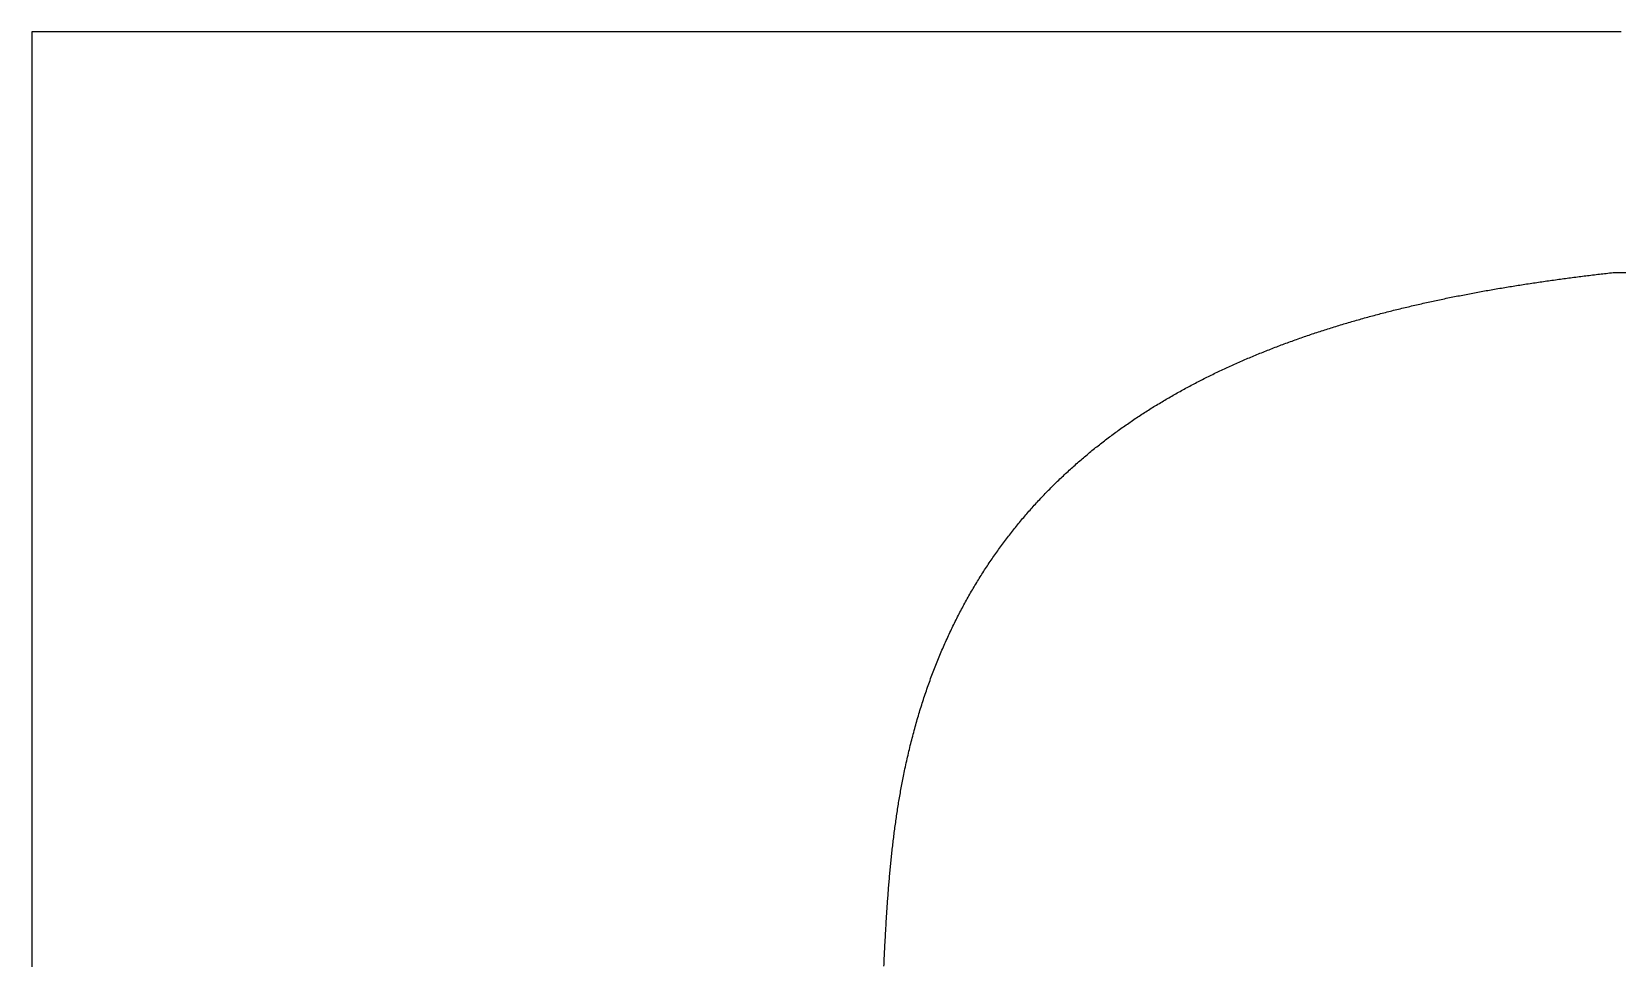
# Model space of a CAD drawing. Header units: metres. Extents: x -47 to 47, y -110 to 110.
# Drawn here: x -47.34 to 0, y 82.56 to 110.37 of the extents above; entities that cross this region are included whole.
import ezdxf

# ---------------------------------------------------------------- set-up
doc = ezdxf.new("R2010")
doc.units = ezdxf.units.M

msp = doc.modelspace()

# ---------------------------------------------------------------- linework, layer by layer
for points in [[(0.025, 110.367), (-0.025, 110.367), (-0.075, 110.367), (-0.125, 110.367), (-0.175, 110.367), (-0.225, 110.367), (-0.275, 110.367), (-0.325, 110.367), (-0.375, 110.367), (-0.425, 110.367), (-0.475, 110.367), (-0.525, 110.367), (-0.575, 110.367), (-0.625, 110.367), (-0.675, 110.367), (-0.725, 110.367), (-0.775, 110.367), (-0.825, 110.367), (-0.875, 110.367), (-0.925, 110.367), (-0.975, 110.367), (-1.025, 110.367), (-1.075, 110.367), (-1.125, 110.367), (-1.175, 110.367), (-1.225, 110.367), (-1.275, 110.367), (-1.325, 110.367), (-1.375, 110.367), (-1.425, 110.367), (-1.475, 110.367), (-1.526, 110.367), (-1.576, 110.367), (-1.626, 110.367), (-1.676, 110.367), (-1.726, 110.367), (-1.776, 110.367), (-1.826, 110.367), (-1.876, 110.367), (-1.926, 110.367), (-1.976, 110.367), (-2.026, 110.367), (-2.076, 110.367), (-2.126, 110.367), (-2.176, 110.367), (-2.226, 110.367), (-2.276, 110.367), (-2.326, 110.367), (-2.376, 110.367), (-2.426, 110.367), (-2.476, 110.367), (-2.526, 110.367), (-2.576, 110.367), (-2.626, 110.367), (-2.676, 110.367), (-2.726, 110.367), (-2.776, 110.367), (-2.826, 110.367), (-2.876, 110.367), (-2.926, 110.367), (-2.976, 110.367), (-3.026, 110.367), (-3.076, 110.367), (-3.126, 110.367), (-3.176, 110.367), (-3.226, 110.367), (-3.276, 110.367), (-3.326, 110.367), (-3.376, 110.367), (-3.426, 110.367), (-3.476, 110.367), (-3.526, 110.367), (-3.576, 110.367), (-3.626, 110.367), (-3.676, 110.367), (-3.726, 110.367), (-3.776, 110.367), (-3.826, 110.367), (-3.876, 110.367), (-3.926, 110.367), (-3.976, 110.367), (-4.026, 110.367), (-4.076, 110.367), (-4.126, 110.367), (-4.176, 110.367), (-4.226, 110.367), (-4.276, 110.367), (-4.326, 110.367), (-4.376, 110.367), (-4.426, 110.367), (-4.476, 110.367), (-4.526, 110.367), (-4.577, 110.367), (-4.627, 110.367), (-4.677, 110.367), (-4.727, 110.367), (-4.777, 110.367), (-4.827, 110.367), (-4.877, 110.367), (-4.927, 110.367), (-4.977, 110.367), (-5.027, 110.367), (-5.077, 110.367), (-5.127, 110.367), (-5.177, 110.367), (-5.227, 110.367), (-5.277, 110.367), (-5.327, 110.367), (-5.377, 110.367), (-5.427, 110.367), (-5.477, 110.367), (-5.527, 110.367), (-5.577, 110.367), (-5.627, 110.367), (-5.677, 110.367), (-5.727, 110.367), (-5.777, 110.367), (-5.827, 110.367), (-5.877, 110.367), (-5.927, 110.367), (-5.977, 110.367), (-6.027, 110.367), (-6.077, 110.367), (-6.127, 110.367), (-6.177, 110.367), (-6.227, 110.367), (-6.277, 110.367), (-6.327, 110.367), (-6.377, 110.367), (-6.427, 110.367), (-6.477, 110.367), (-6.527, 110.367), (-6.577, 110.367), (-6.627, 110.367), (-6.677, 110.367), (-6.727, 110.367), (-6.777, 110.367), (-6.827, 110.367), (-6.877, 110.367), (-6.927, 110.367), (-6.977, 110.367), (-7.027, 110.367), (-7.077, 110.367), (-7.127, 110.367), (-7.177, 110.367), (-7.227, 110.367), (-7.277, 110.367), (-7.327, 110.367), (-7.377, 110.367), (-7.427, 110.367), (-7.477, 110.367), (-7.527, 110.367), (-7.577, 110.367), (-7.628, 110.367), (-7.678, 110.367), (-7.728, 110.367), (-7.778, 110.367), (-7.828, 110.367), (-7.878, 110.367), (-7.928, 110.367), (-7.978, 110.367), (-8.028, 110.367), (-8.078, 110.367), (-8.128, 110.367), (-8.178, 110.367), (-8.228, 110.367), (-8.278, 110.367), (-8.328, 110.367), (-8.378, 110.367), (-8.428, 110.367), (-8.478, 110.367), (-8.528, 110.367), (-8.578, 110.367), (-8.628, 110.367), (-8.678, 110.367), (-8.728, 110.367), (-8.778, 110.367), (-8.828, 110.367), (-8.878, 110.367), (-8.928, 110.367), (-8.978, 110.367), (-9.028, 110.367), (-9.078, 110.367), (-9.128, 110.367), (-9.178, 110.367), (-9.228, 110.367), (-9.278, 110.367), (-9.328, 110.367), (-9.378, 110.367), (-9.428, 110.367), (-9.478, 110.367), (-9.528, 110.367), (-9.578, 110.367), (-9.628, 110.367), (-9.678, 110.367), (-9.728, 110.367), (-9.778, 110.367), (-9.828, 110.367), (-9.878, 110.367), (-9.928, 110.367), (-9.978, 110.367), (-10.028, 110.367), (-10.078, 110.367), (-10.128, 110.367), (-10.178, 110.367), (-10.228, 110.367), (-10.278, 110.367), (-10.328, 110.367), (-10.378, 110.367), (-10.428, 110.367), (-10.478, 110.367), (-10.528, 110.367), (-10.578, 110.367), (-10.629, 110.367), (-10.679, 110.367), (-10.729, 110.367), (-10.779, 110.367), (-10.829, 110.367), (-10.879, 110.367), (-10.929, 110.367), (-10.979, 110.367), (-11.029, 110.367), (-11.079, 110.367), (-11.129, 110.367), (-11.179, 110.367), (-11.229, 110.367), (-11.279, 110.367), (-11.329, 110.367), (-11.379, 110.367), (-11.429, 110.367), (-11.479, 110.367), (-11.529, 110.367), (-11.579, 110.367), (-11.629, 110.367), (-11.679, 110.367), (-11.729, 110.367), (-11.779, 110.367), (-11.829, 110.367), (-11.879, 110.367), (-11.929, 110.367), (-11.979, 110.367), (-12.029, 110.367), (-12.079, 110.367), (-12.129, 110.367), (-12.179, 110.367), (-12.229, 110.367), (-12.279, 110.367), (-12.329, 110.367), (-12.379, 110.367), (-12.429, 110.367), (-12.479, 110.367), (-12.529, 110.367), (-12.579, 110.367), (-12.629, 110.367), (-12.679, 110.367), (-12.729, 110.367), (-12.779, 110.367), (-12.829, 110.367), (-12.879, 110.367), (-12.929, 110.367), (-12.979, 110.367), (-13.029, 110.367), (-13.079, 110.367), (-13.129, 110.367), (-13.179, 110.367), (-13.229, 110.367), (-13.279, 110.367), (-13.329, 110.367), (-13.379, 110.367), (-13.429, 110.367), (-13.479, 110.367), (-13.529, 110.367), (-13.579, 110.367), (-13.629, 110.367), (-13.68, 110.367), (-13.73, 110.367), (-13.78, 110.367), (-13.83, 110.367), (-13.88, 110.367), (-13.93, 110.367), (-13.98, 110.367), (-14.03, 110.367), (-14.08, 110.367), (-14.13, 110.367), (-14.18, 110.367), (-14.23, 110.367), (-14.28, 110.367), (-14.33, 110.367), (-14.38, 110.367), (-14.43, 110.367), (-14.48, 110.367), (-14.53, 110.367), (-14.58, 110.367), (-14.63, 110.367), (-14.68, 110.367), (-14.73, 110.367), (-14.78, 110.367), (-14.83, 110.367), (-14.88, 110.367), (-14.93, 110.367), (-14.98, 110.367), (-15.03, 110.367), (-15.08, 110.367), (-15.13, 110.367), (-15.18, 110.367), (-15.23, 110.367), (-15.28, 110.367), (-15.33, 110.367), (-15.38, 110.367), (-15.43, 110.367), (-15.48, 110.367), (-15.53, 110.367), (-15.58, 110.367), (-15.63, 110.367), (-15.68, 110.367), (-15.73, 110.367), (-15.78, 110.367), (-15.83, 110.367), (-15.88, 110.367), (-15.93, 110.367), (-15.98, 110.367), (-16.03, 110.367), (-16.08, 110.367), (-16.13, 110.367), (-16.18, 110.367), (-16.23, 110.367), (-16.28, 110.367), (-16.33, 110.367), (-16.38, 110.367), (-16.43, 110.367), (-16.48, 110.367), (-16.53, 110.367), (-16.58, 110.367), (-16.63, 110.367), (-16.681, 110.367), (-16.731, 110.367), (-16.781, 110.367), (-16.831, 110.367), (-16.881, 110.367), (-16.931, 110.367), (-16.981, 110.367), (-17.031, 110.367), (-17.081, 110.367), (-17.131, 110.367), (-17.181, 110.367), (-17.231, 110.367), (-17.281, 110.367), (-17.331, 110.367), (-17.381, 110.367), (-17.431, 110.367), (-17.481, 110.367), (-17.531, 110.367), (-17.581, 110.367), (-17.631, 110.367), (-17.681, 110.367), (-17.731, 110.367), (-17.781, 110.367), (-17.831, 110.367), (-17.881, 110.367), (-17.931, 110.367), (-17.981, 110.367), (-18.031, 110.367), (-18.081, 110.367), (-18.131, 110.367), (-18.181, 110.367), (-18.231, 110.367), (-18.281, 110.367), (-18.331, 110.367), (-18.381, 110.367), (-18.431, 110.367), (-18.481, 110.367), (-18.531, 110.367), (-18.581, 110.367), (-18.631, 110.367), (-18.681, 110.367), (-18.731, 110.367), (-18.781, 110.367), (-18.831, 110.367), (-18.881, 110.367), (-18.931, 110.367), (-18.981, 110.367), (-19.031, 110.367), (-19.081, 110.367), (-19.131, 110.367), (-19.181, 110.367), (-19.231, 110.367), (-19.281, 110.367), (-19.331, 110.367), (-19.381, 110.367), (-19.431, 110.367), (-19.481, 110.367), (-19.531, 110.367), (-19.581, 110.367), (-19.631, 110.367), (-19.681, 110.367), (-19.732, 110.367), (-19.782, 110.367), (-19.832, 110.367), (-19.882, 110.367), (-19.932, 110.367), (-19.982, 110.367), (-20.032, 110.367), (-20.082, 110.367), (-20.132, 110.367), (-20.182, 110.367), (-20.232, 110.367), (-20.282, 110.367), (-20.332, 110.367), (-20.382, 110.367), (-20.432, 110.367), (-20.482, 110.367), (-20.532, 110.367), (-20.582, 110.367), (-20.632, 110.367), (-20.682, 110.367), (-20.732, 110.367), (-20.782, 110.367), (-20.832, 110.367), (-20.882, 110.367), (-20.932, 110.367), (-20.982, 110.367), (-21.032, 110.367), (-21.082, 110.367), (-21.132, 110.367), (-21.182, 110.367), (-21.232, 110.367), (-21.282, 110.367), (-21.332, 110.367), (-21.382, 110.367), (-21.432, 110.367), (-21.482, 110.367), (-21.532, 110.367), (-21.582, 110.367), (-21.632, 110.367), (-21.682, 110.367), (-21.732, 110.367), (-21.782, 110.367), (-21.832, 110.367), (-21.882, 110.367), (-21.932, 110.367), (-21.982, 110.367), (-22.032, 110.367), (-22.082, 110.367), (-22.132, 110.367), (-22.182, 110.367), (-22.232, 110.367), (-22.282, 110.367), (-22.332, 110.367), (-22.382, 110.367), (-22.432, 110.367), (-22.482, 110.367), (-22.532, 110.367), (-22.582, 110.367), (-22.632, 110.367), (-22.682, 110.367), (-22.732, 110.367), (-22.783, 110.367), (-22.833, 110.367), (-22.883, 110.367), (-22.933, 110.367), (-22.983, 110.367), (-23.033, 110.367), (-23.083, 110.367), (-23.133, 110.367), (-23.183, 110.367), (-23.233, 110.367), (-23.283, 110.367), (-23.333, 110.367), (-23.383, 110.367), (-23.433, 110.367), (-23.483, 110.367), (-23.533, 110.367), (-23.583, 110.367), (-23.633, 110.367), (-23.683, 110.367), (-23.733, 110.367), (-23.783, 110.367), (-23.833, 110.367), (-23.883, 110.367), (-23.933, 110.367), (-23.983, 110.367), (-24.033, 110.367), (-24.083, 110.367), (-24.133, 110.367), (-24.183, 110.367), (-24.233, 110.367), (-24.283, 110.367), (-24.333, 110.367), (-24.383, 110.367), (-24.433, 110.367), (-24.483, 110.367), (-24.533, 110.367), (-24.583, 110.367), (-24.633, 110.367), (-24.683, 110.367), (-24.733, 110.367), (-24.783, 110.367), (-24.833, 110.367), (-24.883, 110.367), (-24.933, 110.367), (-24.983, 110.367), (-25.033, 110.367), (-25.083, 110.367), (-25.133, 110.367), (-25.183, 110.367), (-25.233, 110.367), (-25.283, 110.367), (-25.333, 110.367), (-25.383, 110.367), (-25.433, 110.367), (-25.483, 110.367), (-25.533, 110.367), (-25.583, 110.367), (-25.633, 110.367), (-25.683, 110.367), (-25.733, 110.367), (-25.784, 110.367), (-25.834, 110.367), (-25.884, 110.367), (-25.934, 110.367), (-25.984, 110.367), (-26.034, 110.367), (-26.084, 110.367), (-26.134, 110.367), (-26.184, 110.367), (-26.234, 110.367), (-26.284, 110.367), (-26.334, 110.367), (-26.384, 110.367), (-26.434, 110.367), (-26.484, 110.367), (-26.534, 110.367), (-26.584, 110.367), (-26.634, 110.367), (-26.684, 110.367), (-26.734, 110.367), (-26.784, 110.367), (-26.834, 110.367), (-26.884, 110.367), (-26.934, 110.367), (-26.984, 110.367), (-27.034, 110.367), (-27.084, 110.367), (-27.134, 110.367), (-27.184, 110.367), (-27.234, 110.367), (-27.284, 110.367), (-27.334, 110.367), (-27.384, 110.367), (-27.434, 110.367), (-27.484, 110.367), (-27.534, 110.367), (-27.584, 110.367), (-27.634, 110.367), (-27.684, 110.367), (-27.734, 110.367), (-27.784, 110.367), (-27.834, 110.367), (-27.884, 110.367), (-27.934, 110.367), (-27.984, 110.367), (-28.034, 110.367), (-28.084, 110.367), (-28.134, 110.367), (-28.184, 110.367), (-28.234, 110.367), (-28.284, 110.367), (-28.334, 110.367), (-28.384, 110.367), (-28.434, 110.367), (-28.484, 110.367), (-28.534, 110.367), (-28.584, 110.367), (-28.634, 110.367), (-28.684, 110.367), (-28.734, 110.367), (-28.784, 110.367), (-28.835, 110.367), (-28.885, 110.367), (-28.935, 110.367), (-28.985, 110.367), (-29.035, 110.367), (-29.085, 110.367), (-29.135, 110.367), (-29.185, 110.367), (-29.235, 110.367), (-29.285, 110.367), (-29.335, 110.367), (-29.385, 110.367), (-29.435, 110.367), (-29.485, 110.367), (-29.535, 110.367), (-29.585, 110.367), (-29.635, 110.367), (-29.685, 110.367), (-29.735, 110.367), (-29.785, 110.367), (-29.835, 110.367), (-29.885, 110.367), (-29.935, 110.367), (-29.985, 110.367), (-30.035, 110.367), (-30.085, 110.367), (-30.135, 110.367), (-30.185, 110.367), (-30.235, 110.367), (-30.285, 110.367), (-30.335, 110.367), (-30.385, 110.367), (-30.435, 110.367), (-30.485, 110.367), (-30.535, 110.367), (-30.585, 110.367), (-30.635, 110.367), (-30.685, 110.367), (-30.735, 110.367), (-30.785, 110.367), (-30.835, 110.367), (-30.885, 110.367), (-30.935, 110.367), (-30.985, 110.367), (-31.035, 110.367), (-31.085, 110.367), (-31.135, 110.367), (-31.185, 110.367), (-31.235, 110.367), (-31.285, 110.367), (-31.335, 110.367), (-31.385, 110.367), (-31.435, 110.367), (-31.485, 110.367), (-31.535, 110.367), (-31.585, 110.367), (-31.635, 110.367), (-31.685, 110.367), (-31.735, 110.367), (-31.785, 110.367), (-31.836, 110.367), (-31.886, 110.367), (-31.936, 110.367), (-31.986, 110.367), (-32.036, 110.367), (-32.086, 110.367), (-32.136, 110.367), (-32.186, 110.367), (-32.236, 110.367), (-32.286, 110.367), (-32.336, 110.367), (-32.386, 110.367), (-32.436, 110.367), (-32.486, 110.367), (-32.536, 110.367), (-32.586, 110.367), (-32.636, 110.367), (-32.686, 110.367), (-32.736, 110.367), (-32.786, 110.367), (-32.836, 110.367), (-32.886, 110.367), (-32.936, 110.367), (-32.986, 110.367), (-33.036, 110.367), (-33.086, 110.367), (-33.136, 110.367), (-33.186, 110.367), (-33.236, 110.367), (-33.286, 110.367), (-33.336, 110.367), (-33.386, 110.367), (-33.436, 110.367), (-33.486, 110.367), (-33.536, 110.367), (-33.586, 110.367), (-33.636, 110.367), (-33.686, 110.367), (-33.736, 110.367), (-33.786, 110.367), (-33.836, 110.367), (-33.886, 110.367), (-33.936, 110.367), (-33.986, 110.367), (-34.036, 110.367), (-34.086, 110.367), (-34.136, 110.367), (-34.186, 110.367), (-34.236, 110.367), (-34.286, 110.367), (-34.336, 110.367), (-34.386, 110.367), (-34.436, 110.367), (-34.486, 110.367), (-34.536, 110.367), (-34.586, 110.367), (-34.636, 110.367), (-34.686, 110.367), (-34.736, 110.367), (-34.786, 110.367), (-34.836, 110.367), (-34.887, 110.367), (-34.937, 110.367), (-34.987, 110.367), (-35.037, 110.367), (-35.087, 110.367), (-35.137, 110.367), (-35.187, 110.367), (-35.237, 110.367), (-35.287, 110.367), (-35.337, 110.367), (-35.387, 110.367), (-35.437, 110.367), (-35.487, 110.367), (-35.537, 110.367), (-35.587, 110.367), (-35.637, 110.367), (-35.687, 110.367), (-35.737, 110.367), (-35.787, 110.367), (-35.837, 110.367), (-35.887, 110.367), (-35.937, 110.367), (-35.987, 110.367), (-36.037, 110.367), (-36.087, 110.367), (-36.137, 110.367), (-36.187, 110.367), (-36.237, 110.367), (-36.287, 110.367), (-36.337, 110.367), (-36.387, 110.367), (-36.437, 110.367), (-36.487, 110.367), (-36.537, 110.367), (-36.587, 110.367), (-36.637, 110.367), (-36.687, 110.367), (-36.737, 110.367), (-36.787, 110.367), (-36.837, 110.367), (-36.887, 110.367), (-36.937, 110.367), (-36.987, 110.367), (-37.037, 110.367), (-37.087, 110.367), (-37.137, 110.367), (-37.187, 110.367), (-37.237, 110.367), (-37.287, 110.367), (-37.337, 110.367), (-37.387, 110.367), (-37.437, 110.367), (-37.487, 110.367), (-37.537, 110.367), (-37.587, 110.367), (-37.637, 110.367), (-37.687, 110.367), (-37.737, 110.367), (-37.787, 110.367), (-37.837, 110.367), (-37.887, 110.367), (-37.938, 110.367), (-37.988, 110.367), (-38.038, 110.367), (-38.088, 110.367), (-38.138, 110.367), (-38.188, 110.367), (-38.238, 110.367), (-38.288, 110.367), (-38.338, 110.367), (-38.388, 110.367), (-38.438, 110.367), (-38.488, 110.367), (-38.538, 110.367), (-38.588, 110.367), (-38.638, 110.367), (-38.688, 110.367), (-38.738, 110.367), (-38.788, 110.367), (-38.838, 110.367), (-38.888, 110.367), (-38.938, 110.367), (-38.988, 110.367), (-39.038, 110.367), (-39.088, 110.367), (-39.138, 110.367), (-39.188, 110.367), (-39.238, 110.367), (-39.288, 110.367), (-39.338, 110.367), (-39.388, 110.367), (-39.438, 110.367), (-39.488, 110.367), (-39.538, 110.367), (-39.588, 110.367), (-39.638, 110.367), (-39.688, 110.367), (-39.738, 110.367), (-39.788, 110.367), (-39.838, 110.367), (-39.888, 110.367), (-39.938, 110.367), (-39.988, 110.367), (-40.038, 110.367), (-40.088, 110.367), (-40.138, 110.367), (-40.188, 110.367), (-40.238, 110.367), (-40.288, 110.367), (-40.338, 110.367), (-40.388, 110.367), (-40.438, 110.367), (-40.488, 110.367), (-40.538, 110.367), (-40.588, 110.367), (-40.638, 110.367), (-40.688, 110.367), (-40.738, 110.367), (-40.788, 110.367), (-40.838, 110.367), (-40.888, 110.367), (-40.939, 110.367), (-40.989, 110.367), (-41.039, 110.367), (-41.089, 110.367), (-41.139, 110.367), (-41.189, 110.367), (-41.239, 110.367), (-41.289, 110.367), (-41.339, 110.367), (-41.389, 110.367), (-41.439, 110.367), (-41.489, 110.367), (-41.539, 110.367), (-41.589, 110.367), (-41.639, 110.367), (-41.689, 110.367), (-41.739, 110.367), (-41.789, 110.367), (-41.839, 110.367), (-41.889, 110.367), (-41.939, 110.367), (-41.989, 110.367), (-42.039, 110.367), (-42.089, 110.367), (-42.139, 110.367), (-42.189, 110.367), (-42.239, 110.367), (-42.289, 110.367), (-42.339, 110.367), (-42.389, 110.367), (-42.439, 110.367), (-42.489, 110.367), (-42.539, 110.367), (-42.589, 110.367), (-42.639, 110.367), (-42.689, 110.367), (-42.739, 110.367), (-42.789, 110.367), (-42.839, 110.367), (-42.889, 110.367), (-42.939, 110.367), (-42.989, 110.367), (-43.039, 110.367), (-43.089, 110.367), (-43.139, 110.367), (-43.189, 110.367), (-43.239, 110.367), (-43.289, 110.367), (-43.339, 110.367), (-43.389, 110.367), (-43.439, 110.367), (-43.489, 110.367), (-43.539, 110.367), (-43.589, 110.367), (-43.639, 110.367), (-43.689, 110.367), (-43.739, 110.367), (-43.789, 110.367), (-43.839, 110.367), (-43.889, 110.367), (-43.939, 110.367), (-43.99, 110.367), (-44.04, 110.367), (-44.09, 110.367), (-44.14, 110.367), (-44.19, 110.367), (-44.24, 110.367), (-44.29, 110.367), (-44.34, 110.367), (-44.39, 110.367), (-44.44, 110.367), (-44.49, 110.367), (-44.54, 110.367), (-44.59, 110.367), (-44.64, 110.367), (-44.69, 110.367), (-44.74, 110.367), (-44.79, 110.367), (-44.84, 110.367), (-44.89, 110.367), (-44.94, 110.367), (-44.99, 110.367), (-45.04, 110.367), (-45.09, 110.367), (-45.14, 110.367), (-45.19, 110.367), (-45.24, 110.367), (-45.29, 110.367), (-45.34, 110.367), (-45.39, 110.367), (-45.44, 110.367), (-45.49, 110.367), (-45.54, 110.367), (-45.59, 110.367), (-45.64, 110.367), (-45.69, 110.367), (-45.74, 110.367), (-45.79, 110.367), (-45.84, 110.367), (-45.89, 110.367), (-45.94, 110.367), (-45.99, 110.367), (-46.04, 110.367), (-46.09, 110.367), (-46.14, 110.367), (-46.19, 110.367), (-46.24, 110.367), (-46.29, 110.367), (-46.34, 110.367), (-46.39, 110.367), (-46.44, 110.367), (-46.49, 110.367), (-46.54, 110.367), (-46.59, 110.367), (-46.64, 110.367), (-46.69, 110.367), (-46.74, 110.367), (-46.79, 110.367), (-46.84, 110.367), (-46.89, 110.367), (-46.94, 110.367), (-46.991, 110.367), (-47.041, 110.367), (-47.091, 110.367), (-47.141, 110.367), (-47.191, 110.367), (-47.241, 110.367), (-47.291, 110.367), (-47.341, 110.367)], [(-47.341, 110.367), (-47.341, 110.317), (-47.341, 110.267), (-47.341, 110.217), (-47.341, 110.167), (-47.341, 110.117), (-47.341, 110.067), (-47.341, 110.017), (-47.341, 109.967), (-47.341, 109.917), (-47.341, 109.867), (-47.341, 109.817), (-47.341, 109.767), (-47.341, 109.717), (-47.341, 109.667), (-47.341, 109.617), (-47.341, 109.567), (-47.341, 109.517), (-47.341, 109.467), (-47.341, 109.417), (-47.341, 109.367), (-47.341, 109.317), (-47.341, 109.267), (-47.341, 109.217), (-47.341, 109.167), (-47.341, 109.117), (-47.341, 109.067), (-47.341, 109.017), (-47.341, 108.967), (-47.341, 108.917), (-47.341, 108.867), (-47.341, 108.817), (-47.341, 108.767), (-47.341, 108.717), (-47.341, 108.667), (-47.341, 108.617), (-47.341, 108.567), (-47.341, 108.517), (-47.341, 108.467), (-47.341, 108.417), (-47.341, 108.367), (-47.341, 108.317), (-47.341, 108.267), (-47.341, 108.217), (-47.341, 108.167), (-47.341, 108.117), (-47.341, 108.067), (-47.341, 108.017), (-47.341, 107.967), (-47.341, 107.917), (-47.341, 107.867), (-47.341, 107.817), (-47.341, 107.767), (-47.341, 107.717), (-47.341, 107.667), (-47.341, 107.617), (-47.341, 107.567), (-47.341, 107.517), (-47.341, 107.467), (-47.341, 107.417), (-47.341, 107.367), (-47.341, 107.317), (-47.341, 107.267), (-47.341, 107.217), (-47.341, 107.167), (-47.341, 107.117), (-47.341, 107.067), (-47.341, 107.017), (-47.341, 106.967), (-47.341, 106.917), (-47.341, 106.867), (-47.341, 106.817), (-47.341, 106.767), (-47.341, 106.717), (-47.341, 106.667), (-47.341, 106.617), (-47.341, 106.567), (-47.341, 106.517), (-47.341, 106.467), (-47.341, 106.417), (-47.341, 106.367), (-47.341, 106.317), (-47.341, 106.267), (-47.341, 106.217), (-47.341, 106.167), (-47.341, 106.117), (-47.341, 106.067), (-47.341, 106.017), (-47.341, 105.967), (-47.341, 105.917), (-47.341, 105.867), (-47.341, 105.817), (-47.341, 105.767), (-47.341, 105.717), (-47.341, 105.667), (-47.341, 105.617), (-47.341, 105.567), (-47.341, 105.517), (-47.341, 105.467), (-47.341, 105.417), (-47.341, 105.367), (-47.341, 105.316), (-47.341, 105.266), (-47.341, 105.216), (-47.341, 105.166), (-47.341, 105.116), (-47.341, 105.066), (-47.341, 105.016), (-47.341, 104.966), (-47.341, 104.916), (-47.341, 104.866), (-47.341, 104.816), (-47.341, 104.766), (-47.341, 104.716), (-47.341, 104.666), (-47.341, 104.616), (-47.341, 104.566), (-47.341, 104.516), (-47.341, 104.466), (-47.341, 104.416), (-47.341, 104.366), (-47.341, 104.316), (-47.341, 104.266), (-47.341, 104.216), (-47.341, 104.166), (-47.341, 104.116), (-47.341, 104.066), (-47.341, 104.016), (-47.341, 103.966), (-47.341, 103.916), (-47.341, 103.866), (-47.341, 103.816), (-47.341, 103.766), (-47.341, 103.716), (-47.341, 103.666), (-47.341, 103.616), (-47.341, 103.566), (-47.341, 103.516), (-47.341, 103.466), (-47.341, 103.416), (-47.341, 103.366), (-47.341, 103.316), (-47.341, 103.266), (-47.341, 103.216), (-47.341, 103.166), (-47.341, 103.116), (-47.341, 103.066), (-47.341, 103.016), (-47.341, 102.966), (-47.341, 102.916), (-47.341, 102.866), (-47.341, 102.816), (-47.341, 102.766), (-47.341, 102.716), (-47.341, 102.666), (-47.341, 102.616), (-47.341, 102.566), (-47.341, 102.516), (-47.341, 102.466), (-47.341, 102.416), (-47.341, 102.366), (-47.341, 102.316), (-47.341, 102.266), (-47.341, 102.216), (-47.341, 102.166), (-47.341, 102.116), (-47.341, 102.066), (-47.341, 102.016), (-47.341, 101.966), (-47.341, 101.916), (-47.341, 101.866), (-47.341, 101.816), (-47.341, 101.766), (-47.341, 101.716), (-47.341, 101.666), (-47.341, 101.616), (-47.341, 101.566), (-47.341, 101.516), (-47.341, 101.466), (-47.341, 101.416), (-47.341, 101.366), (-47.341, 101.316), (-47.341, 101.266), (-47.341, 101.216), (-47.341, 101.166), (-47.341, 101.116), (-47.341, 101.066), (-47.341, 101.016), (-47.341, 100.966), (-47.341, 100.916), (-47.341, 100.866), (-47.341, 100.816), (-47.341, 100.766), (-47.341, 100.716), (-47.341, 100.666), (-47.341, 100.616), (-47.341, 100.566), (-47.341, 100.516), (-47.341, 100.466), (-47.341, 100.416), (-47.341, 100.366), (-47.341, 100.316), (-47.341, 100.266), (-47.341, 100.216), (-47.341, 100.166), (-47.341, 100.116), (-47.341, 100.066), (-47.341, 100.016), (-47.341, 99.966), (-47.341, 99.916), (-47.341, 99.866), (-47.341, 99.816), (-47.341, 99.766), (-47.341, 99.716), (-47.341, 99.666), (-47.341, 99.616), (-47.341, 99.566), (-47.341, 99.516), (-47.341, 99.466), (-47.341, 99.416), (-47.341, 99.366), (-47.341, 99.316), (-47.341, 99.266), (-47.341, 99.216), (-47.341, 99.166), (-47.341, 99.116), (-47.341, 99.066), (-47.341, 99.016), (-47.341, 98.966), (-47.341, 98.915), (-47.341, 98.865), (-47.341, 98.815), (-47.341, 98.765), (-47.341, 98.715), (-47.341, 98.665), (-47.341, 98.615), (-47.341, 98.565), (-47.341, 98.515), (-47.341, 98.465), (-47.341, 98.415), (-47.341, 98.365), (-47.341, 98.315), (-47.341, 98.265), (-47.341, 98.215), (-47.341, 98.165), (-47.341, 98.115), (-47.341, 98.065), (-47.341, 98.015), (-47.341, 97.965), (-47.341, 97.915), (-47.341, 97.865), (-47.341, 97.815), (-47.341, 97.765), (-47.341, 97.715), (-47.341, 97.665), (-47.341, 97.615), (-47.341, 97.565), (-47.341, 97.515), (-47.341, 97.465), (-47.341, 97.415), (-47.341, 97.365), (-47.341, 97.315), (-47.341, 97.265), (-47.341, 97.215), (-47.341, 97.165), (-47.341, 97.115), (-47.341, 97.065), (-47.341, 97.015), (-47.341, 96.965), (-47.341, 96.915), (-47.341, 96.865), (-47.341, 96.815), (-47.341, 96.765), (-47.341, 96.715), (-47.341, 96.665), (-47.341, 96.615), (-47.341, 96.565), (-47.341, 96.515), (-47.341, 96.465), (-47.341, 96.415), (-47.341, 96.365), (-47.341, 96.315), (-47.341, 96.265), (-47.341, 96.215), (-47.341, 96.165), (-47.341, 96.115), (-47.341, 96.065), (-47.341, 96.015), (-47.341, 95.965), (-47.341, 95.915), (-47.341, 95.865), (-47.341, 95.815), (-47.341, 95.765), (-47.341, 95.715), (-47.341, 95.665), (-47.341, 95.615), (-47.341, 95.565), (-47.341, 95.515), (-47.341, 95.465), (-47.341, 95.415), (-47.341, 95.365), (-47.341, 95.315), (-47.341, 95.265), (-47.341, 95.215), (-47.341, 95.165), (-47.341, 95.115), (-47.341, 95.065), (-47.341, 95.015), (-47.341, 94.965), (-47.341, 94.915), (-47.341, 94.865), (-47.341, 94.815), (-47.341, 94.765), (-47.341, 94.715), (-47.341, 94.665), (-47.341, 94.615), (-47.341, 94.565), (-47.341, 94.515), (-47.341, 94.465), (-47.341, 94.415), (-47.341, 94.365), (-47.341, 94.315), (-47.341, 94.265), (-47.341, 94.215), (-47.341, 94.165), (-47.341, 94.115), (-47.341, 94.065), (-47.341, 94.015), (-47.341, 93.965), (-47.341, 93.915), (-47.341, 93.865), (-47.341, 93.815), (-47.341, 93.765), (-47.341, 93.715), (-47.341, 93.665), (-47.341, 93.615), (-47.341, 93.565), (-47.341, 93.515), (-47.341, 93.465), (-47.341, 93.415), (-47.341, 93.365), (-47.341, 93.315), (-47.341, 93.265), (-47.341, 93.215), (-47.341, 93.165), (-47.341, 93.115), (-47.341, 93.065), (-47.341, 93.015), (-47.341, 92.965), (-47.341, 92.915), (-47.341, 92.865), (-47.341, 92.815), (-47.341, 92.765), (-47.341, 92.715), (-47.341, 92.665), (-47.341, 92.615), (-47.341, 92.564), (-47.341, 92.514), (-47.341, 92.464), (-47.341, 92.414), (-47.341, 92.364), (-47.341, 92.314), (-47.341, 92.264), (-47.341, 92.214), (-47.341, 92.164), (-47.341, 92.114), (-47.341, 92.064), (-47.341, 92.014), (-47.341, 91.964), (-47.341, 91.914), (-47.341, 91.864), (-47.341, 91.814), (-47.341, 91.764), (-47.341, 91.714), (-47.341, 91.664), (-47.341, 91.614), (-47.341, 91.564), (-47.341, 91.514), (-47.341, 91.464), (-47.341, 91.414), (-47.341, 91.364), (-47.341, 91.314), (-47.341, 91.264), (-47.341, 91.214), (-47.341, 91.164), (-47.341, 91.114), (-47.341, 91.064), (-47.341, 91.014), (-47.341, 90.964), (-47.341, 90.914), (-47.341, 90.864), (-47.341, 90.814), (-47.341, 90.764), (-47.341, 90.714), (-47.341, 90.664), (-47.341, 90.614), (-47.341, 90.564), (-47.341, 90.514), (-47.341, 90.464), (-47.341, 90.414), (-47.341, 90.364), (-47.341, 90.314), (-47.341, 90.264), (-47.341, 90.214), (-47.341, 90.164), (-47.341, 90.114), (-47.341, 90.064), (-47.341, 90.014), (-47.341, 89.964), (-47.341, 89.914), (-47.341, 89.864), (-47.341, 89.814), (-47.341, 89.764), (-47.341, 89.714), (-47.341, 89.664), (-47.341, 89.614), (-47.341, 89.564), (-47.341, 89.514), (-47.341, 89.464), (-47.341, 89.414), (-47.341, 89.364), (-47.341, 89.314), (-47.341, 89.264), (-47.341, 89.214), (-47.341, 89.164), (-47.341, 89.114), (-47.341, 89.064), (-47.341, 89.014), (-47.341, 88.964), (-47.341, 88.914), (-47.341, 88.864), (-47.341, 88.814), (-47.341, 88.764), (-47.341, 88.714), (-47.341, 88.664), (-47.341, 88.614), (-47.341, 88.564), (-47.341, 88.514), (-47.341, 88.464), (-47.341, 88.414), (-47.341, 88.364), (-47.341, 88.314), (-47.341, 88.264), (-47.341, 88.214), (-47.341, 88.164), (-47.341, 88.114), (-47.341, 88.064), (-47.341, 88.014), (-47.341, 87.964), (-47.341, 87.914), (-47.341, 87.864), (-47.341, 87.814), (-47.341, 87.764), (-47.341, 87.714), (-47.341, 87.664), (-47.341, 87.614), (-47.341, 87.564), (-47.341, 87.514), (-47.341, 87.464), (-47.341, 87.414), (-47.341, 87.364), (-47.341, 87.314), (-47.341, 87.264), (-47.341, 87.214), (-47.341, 87.164), (-47.341, 87.114), (-47.341, 87.064), (-47.341, 87.014), (-47.341, 86.964), (-47.341, 86.914), (-47.341, 86.864), (-47.341, 86.814), (-47.341, 86.764), (-47.341, 86.714), (-47.341, 86.664), (-47.341, 86.614), (-47.341, 86.564), (-47.341, 86.514), (-47.341, 86.464), (-47.341, 86.414), (-47.341, 86.364), (-47.341, 86.314), (-47.341, 86.264), (-47.341, 86.214), (-47.341, 86.163), (-47.341, 86.113), (-47.341, 86.063), (-47.341, 86.013), (-47.341, 85.963), (-47.341, 85.913), (-47.341, 85.863), (-47.341, 85.813), (-47.341, 85.763), (-47.341, 85.713), (-47.341, 85.663), (-47.341, 85.613), (-47.341, 85.563), (-47.341, 85.513), (-47.341, 85.463), (-47.341, 85.413), (-47.341, 85.363), (-47.341, 85.313), (-47.341, 85.263), (-47.341, 85.213), (-47.341, 85.163), (-47.341, 85.113), (-47.341, 85.063), (-47.341, 85.013), (-47.341, 84.963), (-47.341, 84.913), (-47.341, 84.863), (-47.341, 84.813), (-47.341, 84.763), (-47.341, 84.713), (-47.341, 84.663), (-47.341, 84.613), (-47.341, 84.563), (-47.341, 84.513), (-47.341, 84.463), (-47.341, 84.413), (-47.341, 84.363), (-47.341, 84.313), (-47.341, 84.263), (-47.341, 84.213), (-47.341, 84.163), (-47.341, 84.113), (-47.341, 84.063), (-47.341, 84.013), (-47.341, 83.963), (-47.341, 83.913), (-47.341, 83.863), (-47.341, 83.813), (-47.341, 83.763), (-47.341, 83.713), (-47.341, 83.663), (-47.341, 83.613), (-47.341, 83.563), (-47.341, 83.513), (-47.341, 83.463), (-47.341, 83.413), (-47.341, 83.363), (-47.341, 83.313), (-47.341, 83.263), (-47.341, 83.213), (-47.341, 83.163), (-47.341, 83.113), (-47.341, 83.063), (-47.341, 83.013), (-47.341, 82.963), (-47.341, 82.913), (-47.341, 82.863), (-47.341, 82.813), (-47.341, 82.763), (-47.341, 82.713), (-47.341, 82.663), (-47.341, 82.613), (-47.341, 82.563), (-47.341, 82.513)], [(-21.352, 88.236), (-21.34, 88.295), (-21.328, 88.353), (-21.316, 88.412), (-21.304, 88.47), (-21.291, 88.528), (-21.278, 88.586), (-21.266, 88.644), (-21.253, 88.702), (-21.239, 88.76), (-21.226, 88.817), (-21.213, 88.874), (-21.199, 88.932), (-21.186, 88.989), (-21.172, 89.045), (-21.158, 89.102), (-21.144, 89.159), (-21.13, 89.215), (-21.116, 89.271), (-21.101, 89.327), (-21.087, 89.383), (-21.072, 89.439), (-21.057, 89.495), (-21.042, 89.55), (-21.027, 89.606), (-21.012, 89.661), (-20.996, 89.716), (-20.981, 89.771), (-20.965, 89.825), (-20.949, 89.88), (-20.934, 89.934), (-20.917, 89.989), (-20.901, 90.043), (-20.885, 90.097), (-20.869, 90.151), (-20.852, 90.204), (-20.835, 90.258), (-20.819, 90.311), (-20.802, 90.365), (-20.785, 90.418), (-20.767, 90.471), (-20.75, 90.523), (-20.733, 90.576), (-20.715, 90.629), (-20.697, 90.681), (-20.679, 90.733), (-20.661, 90.785), (-20.643, 90.837), (-20.625, 90.889), (-20.607, 90.941), (-20.588, 90.992), (-20.57, 91.044), (-20.551, 91.095), (-20.532, 91.146), (-20.513, 91.197), (-20.494, 91.248), (-20.475, 91.298), (-20.455, 91.349), (-20.436, 91.399), (-20.416, 91.449), (-20.397, 91.499), (-20.377, 91.549), (-20.357, 91.599), (-20.337, 91.649), (-20.317, 91.698), (-20.296, 91.748), (-20.276, 91.797), (-20.255, 91.846), (-20.234, 91.895), (-20.214, 91.944), (-20.193, 91.992), (-20.172, 92.041), (-20.15, 92.089), (-20.129, 92.138), (-20.108, 92.186), (-20.086, 92.234), (-20.064, 92.282), (-20.043, 92.329), (-20.021, 92.377), (-19.999, 92.424), (-19.977, 92.471), (-19.954, 92.519), (-19.932, 92.566), (-19.909, 92.613), (-19.887, 92.659), (-19.864, 92.706), (-19.841, 92.752), (-19.818, 92.799), (-19.795, 92.845), (-19.772, 92.891), (-19.748, 92.937), (-19.725, 92.983), (-19.701, 93.028), (-19.678, 93.074), (-19.654, 93.119), (-19.63, 93.164), (-19.606, 93.209), (-19.582, 93.254), (-19.558, 93.299), (-19.533, 93.344), (-19.509, 93.388), (-19.484, 93.433), (-19.46, 93.477), (-19.435, 93.521), (-19.41, 93.565), (-19.385, 93.609), (-19.36, 93.653), (-19.334, 93.697), (-19.309, 93.74), (-19.283, 93.784), (-19.258, 93.827), (-19.232, 93.87), (-19.206, 93.913), (-19.18, 93.956), (-19.154, 93.998), (-19.128, 94.041), (-19.102, 94.083), (-19.075, 94.126), (-19.049, 94.168), (-19.022, 94.21), (-18.996, 94.252), (-18.969, 94.294), (-18.942, 94.335), (-18.915, 94.377), (-18.888, 94.418), (-18.861, 94.46), (-18.833, 94.501), (-18.806, 94.542), (-18.778, 94.583), (-18.75, 94.624), (-18.723, 94.664), (-18.695, 94.705), (-18.667, 94.745), (-18.639, 94.785), (-18.61, 94.826), (-18.582, 94.866), (-18.554, 94.905), (-18.525, 94.945), (-18.497, 94.985), (-18.468, 95.024), (-18.439, 95.064), (-18.41, 95.103), (-18.381, 95.142), (-18.352, 95.181), (-18.323, 95.22), (-18.293, 95.259), (-18.264, 95.298), (-18.234, 95.336), (-18.205, 95.374), (-18.175, 95.413), (-18.145, 95.451), (-18.115, 95.489), (-18.085, 95.527), (-18.055, 95.565), (-18.024, 95.602), (-17.994, 95.64), (-17.964, 95.677), (-17.933, 95.714), (-17.902, 95.752), (-17.872, 95.789), (-17.841, 95.826), (-17.81, 95.862), (-17.779, 95.899), (-17.748, 95.936), (-17.716, 95.972), (-17.685, 96.008), (-17.653, 96.045), (-17.622, 96.081), (-17.59, 96.117), (-17.559, 96.153), (-17.527, 96.188), (-17.495, 96.224), (-17.463, 96.259), (-17.431, 96.295), (-17.398, 96.33), (-17.366, 96.365), (-17.334, 96.4), (-17.301, 96.435), (-17.268, 96.47), (-17.236, 96.505), (-17.203, 96.539), (-17.17, 96.574), (-17.137, 96.608), (-17.104, 96.642), (-17.071, 96.676), (-17.038, 96.71), (-17.004, 96.744), (-16.971, 96.778), (-16.937, 96.812), (-16.904, 96.845), (-16.87, 96.878), (-16.836, 96.912), (-16.802, 96.945), (-16.768, 96.978), (-16.734, 97.011), (-16.7, 97.044), (-16.666, 97.076), (-16.631, 97.109), (-16.597, 97.142), (-16.562, 97.174), (-16.528, 97.206), (-16.493, 97.238), (-16.458, 97.27), (-16.423, 97.302), (-16.388, 97.334), (-16.353, 97.366), (-16.318, 97.397), (-16.283, 97.429), (-16.247, 97.46), (-16.212, 97.492), (-16.177, 97.523), (-16.141, 97.554), (-16.105, 97.585), (-16.069, 97.616), (-16.034, 97.646), (-15.998, 97.677), (-15.962, 97.707), (-15.926, 97.738), (-15.889, 97.768), (-15.853, 97.798), (-15.817, 97.828), (-15.78, 97.858), (-15.744, 97.888), (-15.707, 97.918), (-15.67, 97.948), (-15.634, 97.977), (-15.597, 98.006), (-15.56, 98.036), (-15.523, 98.065), (-15.486, 98.094), (-15.449, 98.123), (-15.411, 98.152), (-15.374, 98.181), (-15.336, 98.209), (-15.299, 98.238), (-15.261, 98.267), (-15.224, 98.295), (-15.186, 98.323), (-15.148, 98.351), (-15.11, 98.379), (-15.072, 98.407), (-15.034, 98.435), (-14.996, 98.463), (-14.958, 98.491), (-14.919, 98.518), (-14.881, 98.546), (-14.843, 98.573), (-14.804, 98.6), (-14.765, 98.627), (-14.727, 98.654), (-14.688, 98.681), (-14.649, 98.708), (-14.61, 98.735), (-14.571, 98.761), (-14.532, 98.788), (-14.493, 98.814), (-14.454, 98.841), (-14.414, 98.867), (-14.375, 98.893), (-14.336, 98.919), (-14.296, 98.945), (-14.257, 98.971), (-14.217, 98.996), (-14.177, 99.022), (-14.137, 99.048), (-14.097, 99.073), (-14.057, 99.098), (-14.017, 99.124), (-13.977, 99.149), (-13.937, 99.174), (-13.897, 99.199), (-13.857, 99.223), (-13.816, 99.248), (-13.776, 99.273), (-13.735, 99.297), (-13.695, 99.322), (-13.654, 99.346), (-13.613, 99.37), (-13.572, 99.395), (-13.531, 99.419), (-13.49, 99.443), (-13.449, 99.466), (-13.408, 99.49), (-13.367, 99.514), (-13.326, 99.538), (-13.285, 99.561), (-13.243, 99.584), (-13.202, 99.608), (-13.16, 99.631), (-13.119, 99.654), (-13.077, 99.677), (-13.035, 99.7), (-12.994, 99.723), (-12.952, 99.746), (-12.91, 99.768), (-12.868, 99.791), (-12.826, 99.813), (-12.784, 99.836), (-12.742, 99.858), (-12.699, 99.88), (-12.657, 99.902), (-12.615, 99.924), (-12.572, 99.946), (-12.53, 99.968), (-12.487, 99.99), (-12.445, 100.012), (-12.402, 100.033), (-12.359, 100.055), (-12.317, 100.076), (-12.274, 100.097), (-12.231, 100.118), (-12.188, 100.14), (-12.145, 100.161), (-12.102, 100.182), (-12.058, 100.202), (-12.015, 100.223), (-11.972, 100.244), (-11.929, 100.264), (-11.885, 100.285), (-11.842, 100.305), (-11.798, 100.326), (-11.755, 100.346), (-11.711, 100.366), (-11.667, 100.386), (-11.623, 100.406), (-11.58, 100.426), (-11.536, 100.446), (-11.492, 100.466), (-11.448, 100.485), (-11.404, 100.505), (-11.36, 100.524), (-11.316, 100.544), (-11.271, 100.563), (-11.227, 100.582), (-11.183, 100.601), (-11.138, 100.62), (-11.094, 100.639), (-11.049, 100.658), (-11.005, 100.677), (-10.96, 100.696), (-10.916, 100.715), (-10.871, 100.733), (-10.826, 100.752), (-10.781, 100.77), (-10.736, 100.788), (-10.691, 100.806), (-10.646, 100.825), (-10.601, 100.843), (-10.556, 100.861), (-10.511, 100.879), (-10.466, 100.896), (-10.421, 100.914), (-10.375, 100.932), (-10.33, 100.949), (-10.285, 100.967), (-10.239, 100.984), (-10.194, 101.002), (-10.148, 101.019), (-10.103, 101.036), (-10.057, 101.053), (-10.011, 101.07), (-9.966, 101.087), (-9.92, 101.104), (-9.874, 101.121), (-9.828, 101.138), (-9.782, 101.154), (-9.736, 101.171), (-9.69, 101.187), (-9.644, 101.204), (-9.598, 101.22), (-9.552, 101.236), (-9.505, 101.253), (-9.459, 101.269), (-9.413, 101.285), (-9.367, 101.301), (-9.32, 101.317), (-9.274, 101.332), (-9.227, 101.348), (-9.181, 101.364), (-9.134, 101.379), (-9.087, 101.395), (-9.041, 101.41), (-8.994, 101.426), (-8.947, 101.441), (-8.9, 101.456), (-8.854, 101.471), (-8.807, 101.487), (-8.76, 101.502), (-8.713, 101.516), (-8.666, 101.531), (-8.619, 101.546), (-8.572, 101.561), (-8.524, 101.575), (-8.477, 101.59), (-8.43, 101.605), (-8.383, 101.619), (-8.335, 101.633), (-8.288, 101.648), (-8.241, 101.662), (-8.193, 101.676), (-8.146, 101.69), (-8.098, 101.704), (-8.051, 101.718), (-8.003, 101.732), (-7.956, 101.746), (-7.908, 101.759), (-7.86, 101.773), (-7.812, 101.787), (-7.765, 101.8), (-7.717, 101.814), (-7.669, 101.827), (-7.621, 101.84), (-7.573, 101.854), (-7.525, 101.867), (-7.477, 101.88), (-7.429, 101.893), (-7.381, 101.906), (-7.333, 101.919), (-7.285, 101.932), (-7.237, 101.945), (-7.188, 101.957), (-7.14, 101.97), (-7.092, 101.983), (-7.044, 101.995), (-6.995, 102.008), (-6.947, 102.02), (-6.899, 102.032), (-6.85, 102.045), (-6.802, 102.057), (-6.753, 102.069), (-6.705, 102.081), (-6.656, 102.093), (-6.607, 102.105), (-6.559, 102.117), (-6.51, 102.129), (-6.461, 102.141), (-6.413, 102.152), (-6.364, 102.164), (-6.315, 102.176), (-6.266, 102.187), (-6.217, 102.199), (-6.169, 102.21), (-6.12, 102.221), (-6.071, 102.233), (-6.022, 102.244), (-5.973, 102.255), (-5.924, 102.266), (-5.875, 102.277), (-5.826, 102.288), (-5.777, 102.299), (-5.727, 102.31), (-5.678, 102.321), (-5.629, 102.331), (-5.58, 102.342), (-5.531, 102.353), (-5.481, 102.363), (-5.432, 102.374), (-5.383, 102.384), (-5.333, 102.395), (-5.284, 102.405), (-5.235, 102.415), (-5.185, 102.426), (-5.136, 102.436), (-5.086, 102.446), (-5.037, 102.456), (-4.987, 102.466), (-4.938, 102.476), (-4.888, 102.486), (-4.839, 102.496), (-4.789, 102.505), (-4.74, 102.515), (-4.69, 102.525), (-4.64, 102.534), (-4.591, 102.544), (-4.541, 102.554), (-4.491, 102.563), (-4.441, 102.572), (-4.392, 102.582), (-4.342, 102.591), (-4.292, 102.6), (-4.242, 102.609), (-4.192, 102.619), (-4.143, 102.628), (-4.093, 102.637), (-4.043, 102.646), (-3.993, 102.655), (-3.943, 102.664), (-3.893, 102.672), (-3.843, 102.681), (-3.793, 102.69), (-3.743, 102.699), (-3.693, 102.707), (-3.643, 102.716), (-3.593, 102.724), (-3.543, 102.733), (-3.493, 102.741), (-3.443, 102.75), (-3.393, 102.758), (-3.342, 102.766), (-3.292, 102.774), (-3.242, 102.783), (-3.192, 102.791), (-3.142, 102.799), (-3.092, 102.807), (-3.041, 102.815), (-2.991, 102.823), (-2.941, 102.831), (-2.891, 102.839), (-2.84, 102.846), (-2.79, 102.854), (-2.74, 102.862), (-2.689, 102.869), (-2.639, 102.877), (-2.589, 102.885), (-2.538, 102.892), (-2.488, 102.9), (-2.438, 102.907), (-2.387, 102.915), (-2.337, 102.922), (-2.287, 102.929), (-2.236, 102.936), (-2.186, 102.944), (-2.135, 102.951), (-2.085, 102.958), (-2.034, 102.965), (-1.984, 102.972), (-1.934, 102.979), (-1.883, 102.986), (-1.833, 102.993), (-1.782, 103), (-1.732, 103.007), (-1.681, 103.013), (-1.631, 103.02), (-1.58, 103.027), (-1.53, 103.034), (-1.479, 103.04), (-1.429, 103.047), (-1.378, 103.053), (-1.327, 103.06), (-1.277, 103.066), (-1.226, 103.073), (-1.176, 103.079), (-1.125, 103.085), (-1.075, 103.092), (-1.024, 103.098), (-0.974, 103.104), (-0.923, 103.11), (-0.872, 103.117), (-0.822, 103.123), (-0.771, 103.129), (-0.721, 103.135), (-0.67, 103.141), (-0.62, 103.147), (-0.569, 103.153), (-0.518, 103.159), (-0.468, 103.164), (-0.417, 103.17), (-0.367, 103.176), (-0.316, 103.182), (-0.265, 103.187), (-0.215, 103.193), (-0.164, 103.199)], [(-0.164, 103.199), (-0.11, 103.199), (-0.055, 103.199), (0, 103.199), (0.055, 103.199), (0.11, 103.199), (0.164, 103.199)], [(-21.944, 82.525), (-21.941, 82.575), (-21.939, 82.625), (-21.937, 82.675), (-21.934, 82.725), (-21.932, 82.775), (-21.93, 82.825), (-21.927, 82.875), (-21.925, 82.925), (-21.922, 82.975), (-21.92, 83.025), (-21.917, 83.075), (-21.915, 83.125), (-21.912, 83.176), (-21.91, 83.226), (-21.907, 83.276), (-21.904, 83.326), (-21.902, 83.376), (-21.899, 83.426), (-21.896, 83.476), (-21.893, 83.526), (-21.891, 83.576), (-21.888, 83.626), (-21.885, 83.676), (-21.882, 83.726), (-21.879, 83.776), (-21.876, 83.826), (-21.873, 83.876), (-21.87, 83.926), (-21.867, 83.975), (-21.864, 84.025), (-21.86, 84.075), (-21.857, 84.125), (-21.854, 84.175), (-21.851, 84.225), (-21.847, 84.275), (-21.844, 84.325), (-21.84, 84.375), (-21.837, 84.425), (-21.833, 84.475), (-21.83, 84.525), (-21.826, 84.574), (-21.822, 84.624), (-21.819, 84.674), (-21.815, 84.724), (-21.811, 84.774), (-21.807, 84.824), (-21.803, 84.874), (-21.799, 84.923), (-21.795, 84.973), (-21.791, 85.023), (-21.786, 85.073), (-21.782, 85.123), (-21.778, 85.172), (-21.773, 85.222), (-21.769, 85.272), (-21.764, 85.322), (-21.76, 85.371), (-21.755, 85.421), (-21.75, 85.471), (-21.746, 85.521), (-21.741, 85.57), (-21.736, 85.62), (-21.731, 85.67), (-21.726, 85.719), (-21.721, 85.769), (-21.715, 85.819), (-21.71, 85.868), (-21.705, 85.918), (-21.699, 85.967), (-21.694, 86.017), (-21.688, 86.067), (-21.682, 86.116), (-21.677, 86.166), (-21.671, 86.215), (-21.665, 86.265), (-21.659, 86.314), (-21.653, 86.364), (-21.647, 86.413), (-21.64, 86.463), (-21.634, 86.512), (-21.628, 86.562), (-21.621, 86.611), (-21.615, 86.661), (-21.608, 86.71), (-21.601, 86.76), (-21.594, 86.809), (-21.587, 86.859), (-21.58, 86.908), (-21.573, 86.957), (-21.566, 87.007), (-21.559, 87.056), (-21.551, 87.105), (-21.544, 87.155), (-21.536, 87.204), (-21.528, 87.253), (-21.521, 87.302), (-21.513, 87.352), (-21.505, 87.401), (-21.497, 87.45), (-21.488, 87.499), (-21.48, 87.549), (-21.472, 87.598), (-21.463, 87.647), (-21.454, 87.696), (-21.446, 87.745), (-21.437, 87.794), (-21.428, 87.843), (-21.419, 87.893), (-21.41, 87.942), (-21.4, 87.991), (-21.391, 88.04), (-21.382, 88.089), (-21.372, 88.138), (-21.362, 88.187), (-21.352, 88.236)]]:
    msp.add_lwpolyline(points)

doc.saveas('drawing.dxf')
